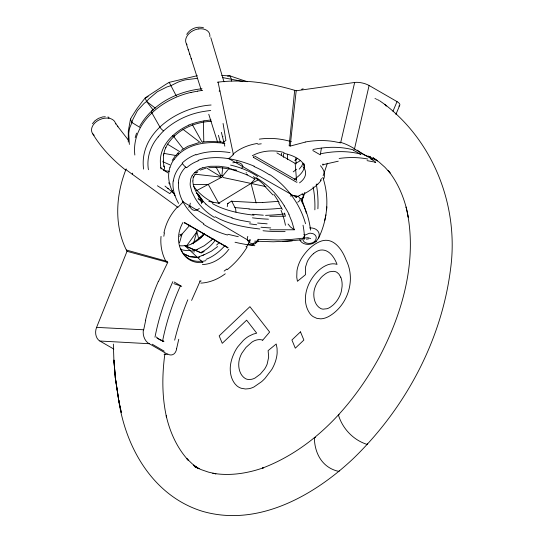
<?xml version="1.0" encoding="UTF-8"?>
<svg xmlns="http://www.w3.org/2000/svg" width="543" height="543" viewBox="0 0 543 543"><rect width="100%" height="100%" fill="white"/><g stroke="black" fill="none" stroke-linecap="round" stroke-linejoin="round"><path stroke-width="0.81" d="M258.203 239.768L256.16 242.049L253.479 243.305L253.038 244.778L252.156 244.873L253.201 244.588M201.148 199.668L201.114 198.534L201.473 198.799A3.448 0.502 55 0 1 202.885 201.1A3.462 1.968 -2.9 0 1 202.878 201.331L202.722 201.881M281.498 155.651L281.566 153.194M287.485 159.499L287.62 154.592M318.612 238.044C327.734 219.175 329.526 197.231 322.8 177.344M242.802 166.185C242.049 162.289 236.164 161.807 232.804 162.839M178.491 182.862C177.547 200.075 190.301 214.736 203.815 223.757M326.614 209.849L326.872 206.835M173.142 181.009C172.219 188.835 174.717 196.668 178.613 203.381M265.968 186.636L223.017 177.486L222.569 176.163L221.89 175.789L222.678 167.448M231.298 81.043L231.467 79.353L230.035 75.891L221.788 75.477M217.512 82.21C243.407 78.891 269.803 82.903 294.673 90.314L289.161 145.782L289.826 145.938M200.815 237.997L200.924 236.986A45.225 34.521 -80.4 0 0 203.951 234.101M290.193 146.019L296.186 90.776L354.667 82.448A10.46 3.591 13.1 0 1 369.111 85.489L397.028 101.602A10.46 3.591 13.1 0 1 398.84 106.156M231.318 201.263L227.605 203.611L227.266 206.618M249.977 240.929L250.031 239.667M164.909 353.629C162.045 374.663 161.828 396.254 166.497 417.051L166.206 415.795C169.973 432.235 177.099 448.172 188.638 460.647L186.744 458.557L192.29 463.878L198.297 468.514L193.274 465.195L198.996 468.677M168.941 171.574C167.787 179.061 169.844 186.711 173.353 193.315M163.823 236.28L164.386 232.974M321.388 148.158L320.289 154.843L312.802 150.526M249.95 239.707L249.617 241.133M324.748 220.431L325.922 214.858M176.577 348.755L178.762 339.273M145.714 320.207L143.691 329.784L96.6 327.375L127.021 251.321C113.806 225.949 115.734 194.883 126.186 168.893M369.097 85.489L354.47 149.013L372.708 159.533L373.211 158.339M354.667 82.448L340.617 142.884L333.952 141.553A176.787 114.763 -68.2 0 0 305.227 142.001M339.443 470.408L339.185 471.046A5.281 2.138 50.5 0 1 338.669 471.365C322.325 467.835 314.56 453.324 314.356 437.706A5.281 2.138 50.5 0 1 314.865 437.386L315.626 437.38M197.306 75.674L169.192 82.346A49.427 7.419 -31.5 0 0 165.805 84.369L147.886 96.077A55.013 8.26 -31.5 0 0 145.178 98.018A55.013 13.555 -47.2 0 0 142.911 100.794L136.748 109L131.901 116.541A49.427 12.177 -47.2 0 0 130.496 119.073L128.304 131.08L128.263 142.083M249.447 241.784L249.237 242.334M197.258 230.164L193.383 243.861M236.796 162.371L236.911 161.04M135.193 137.637L136.544 133.144M301.616 199.994C303.68 198.365 303.958 195.432 302.173 193.573M303.354 196.227C302.885 198.371 299.953 200.157 299.22 197.313C296.763 195.31 293.2 195.086 290.261 196.03M179.495 242.823L182.048 234.06L189.907 225.155M303.218 197.632L304.854 192.331M322.99 165.296L322.983 163.932M323.146 175.776L327.395 163.267M169.959 167.346L171.69 163.199A32.573 25.107 -18.3 0 1 173.516 160.205L174.174 159.221M132.261 174.235L132.668 173.129M303.143 163.138L301.575 166.233L299.2 169.199M190.301 203.17C188.462 207.053 192.561 211.858 196.647 210.032A6.122 4.541 -44.8 0 0 199.281 208.39M247.798 236.375C245.843 240.067 249.61 244.554 253.479 243.359M191.625 300.374L200.136 281.091L201.141 280.941M392.976 111.267L397.028 101.602M395.908 114.397L399.505 105.837M158.556 281.301L167.746 262.405L167.319 261.427L126.376 250.031M193.546 177.262L195.141 174.351M249.855 241.268L183.147 201.955L182.937 201.188M248.613 243.407L249.196 242.409M248.68 243.291L248.165 244.153M184.247 223.112L184.579 222.562L227.938 247.574L227.537 248.042M139.741 126.227C152.345 104.1 177.174 91.238 201.989 88.767M248.199 244.099L246.461 246.902L245.986 246.474M192.1 175.776L193.579 173.794A20.084 15.516 -17.7 0 1 194.883 172.443A19.948 15.408 -17.7 0 1 196.322 171.188L199.342 169.219M321.585 178.606L320.35 180.303M186.724 34.385C190.016 28.799 197.285 25.82 203.516 27.795M172.226 160.395L174.832 156.533L178.097 152.97M92.473 123.723L94.787 120.885L98.378 118.401L102.6 116.935L105.294 116.725M186.507 246.006L196.844 231.746L198.786 239.103M158.196 136.897C150.486 145.829 146.44 157.945 148.415 169.701M258.427 240.834L255.563 243.42M222.569 176.163L229.065 168.35M254.864 178.918L251.036 183.459L218.659 203.197L208.824 201.467M262.71 340.196L269.647 332.058L249.916 306.68L219.162 335.866L222.25 343.319L246.637 320.166L256.696 333.151L253.147 334.155L248.891 336.185A27.075 16.826 -60 0 0 243.278 340.475L237.827 346.753A25.935 16.12 -60 0 0 234.332 352.672L232.689 356.52A31.073 19.31 -60 0 0 231.406 360.566L231.074 361.916A28.229 17.539 -60 0 0 230.232 368.385C230.11 374.616 231.976 381.274 236.639 385.625A33.388 20.749 -60 0 0 241.35 388.293L245.497 388.992L249.061 388.673A27.483 17.077 -60 0 0 253.961 386.969L261.624 381.661A41.825 25.989 -60 0 0 265.018 378.376L271.751 369.539A26.566 16.507 -60 0 0 274.656 363.586A27.774 17.261 -60 0 0 275.905 359.914A26.451 16.439 -60 0 0 277.154 352.828L277.059 348.321L276.211 343.984L268.12 350.629L268.67 357.124L267.163 364.075A16.371 10.174 -60 0 1 264.59 369.057L260.294 374.141L255.047 378.023A17.878 11.111 -60 0 1 251.423 379.326L248.599 379.496A20.471 12.72 -60 0 1 245.375 378.593C239.918 375.294 238.146 368.073 238.872 362.072A18.041 11.213 -60 0 1 239.918 357.599A17.043 10.595 -60 0 1 241.845 353.215L245.979 347.439L251.742 342.253A17.851 11.091 -60 0 1 256.045 340.149A20.797 12.923 -60 0 1 262.724 340.176M172.783 190.26L169.816 193.627L157.416 185.76M188.903 125.134C174.167 131.65 159.452 145.3 160.368 162.683A80.88 57.191 -22.5 0 0 160.83 167.346L161.115 169.009M179.685 236.436L182.048 234.06L179.631 234.827M183.052 202.05L177.887 207.345L125.895 169.613M221.625 177.493C219.847 177.697 220.309 175.369 221.89 175.789M304.861 235.418C297.55 243.61 313.874 246.698 316.06 238.954C317.112 236.185 314.37 233.571 311.709 233.415C308.824 232.044 305.926 236.062 303.897 234.637M211.254 240.345L204.27 245.755L197.313 249.298M228.746 158.685L233.422 154.64L218.069 82.136M158.189 136.897A72.022 50.927 -22.5 0 1 163.619 130.856C175.036 120.342 189.609 113.48 204.955 111.267A83.303 58.902 -22.5 0 1 207.813 110.84L210.718 110.487M217.695 246.549L211.349 251.219L204.562 254.565M196.62 172.762L197.856 171.69M203.91 233.687A42.585 33.218 -68.6 0 1 200.964 236.829L191.903 243.705L193.043 243.183A33.727 26.308 -68.6 0 0 204.63 233.782M301.494 200.095L301.107 200.394M222.508 143.026L225.915 140.386L223.064 123.458M226.872 269.023L224.144 271.086M297.116 182.014L296.709 182.305L253.323 157.314A3.353 2.667 7.2 0 0 253.819 156.662M181.063 150.445L187.892 146.264L198.847 142.626M199.749 237.773L200.924 236.986M262.724 202.478A161.909 116.297 -23.7 0 1 256.181 202.573L231.359 201.236M255.23 243.624L253.425 244.479M299.302 195.629L298.772 195.908M299.383 195.582L301.989 194.197M196.546 190.661L221.164 177.493M297.462 196.58L298.351 196.125M253.323 157.314L253.852 157.056M297.727 202.261L299.668 200.754L300.184 198.982M296.363 197.129L297.238 196.688L296.369 196.586M257.857 180.113L251.036 183.459L256.16 203.014M148.178 96.552L145.178 98.018L146.61 101.48L153.296 110.141M197.408 257.355L189.969 256.696L183.561 253.751L189.969 256.696L197.523 257.301M200.279 170.088L205.851 168.194M190.03 206.754L188.407 207.073M202.145 255.529L203.021 255.156M202.023 255.583L199.546 256.54M196.804 249.502L193.043 250.873M179.76 245.721A30.062 23.173 -69.4 0 0 184.756 245.619L192.283 248.999A173.081 12.693 26.6 0 0 197.34 251.212L201.202 252.889L203.102 252.047A33.727 26.308 -68.6 0 0 204.161 251.497M203.53 254.952L204.433 254.613M198.453 256.92L199.301 256.629M196.043 154.931C206.876 150.934 218.748 150.839 230.042 152.583M290.342 146.053L305.214 142.117M198.052 160.361C216.609 154.341 236.809 159.085 254.328 166.226M301.575 89.283L303.157 88.787M192.059 251.171L192.921 250.914M202.749 167.821L208.349 166.572A29.546 21.564 -18.7 0 1 210.732 166.28L218.883 166.239L228.929 167.556M322.732 164.739L338.275 161.19M205.912 260.674L201.853 261.495L184.776 245.599L191.842 248.735A174.452 12.794 26.6 0 0 195.819 250.466L201.202 252.889M190.98 92.412C162.418 98.785 131.101 122.894 134.834 155.026M252.122 244.852L247.377 244.608M203.978 120.858L211.01 119.935M197.713 91.081L202.675 90.369M257.864 144.255L261.258 143.807M306.401 239.185L308.567 238.879M198.792 28.881L197.666 29.064A12.659 8.939 -22.6 0 0 186.52 37.012A12.652 8.946 -22.9 0 0 186.541 44.078M310.616 238.594L307.99 237.685L292.107 239.354L278.267 239.992L257.769 239.327M227.558 76.163L230.035 75.891L247.153 81.735M202.471 142.008L210.168 141.397L222.033 142.008M278.281 201.365L262.717 202.498M211.105 105.016C178.498 107.08 138.696 132.411 143.596 169.111M370.577 156.73C365.527 156.642 361.122 153.133 357.301 150.16M302.105 239.789L283.005 241.486M208.79 167.678L217.858 167.407L227.517 168.608M219.114 91.088L219.949 91.014M211.254 121.299C193.07 122.195 174.093 130.978 165.615 147.818L165.866 147.329L164.549 150.628L163.524 155.488L163.592 154.864L163.531 161.346M164.095 354.498L167.543 354.253L149.305 343.726L99.858 341.018L113.826 349.074M292.202 240.841L273.326 241.791L254.687 241.146M288.876 214.309L291.917 221.727L294.279 229.777L269.803 229.798M197.319 78.335L185.563 79.814A53.886 53.065 -79.5 0 0 177.398 82.421L170.624 85.808A48.721 47.696 29 0 0 166.891 86.975L157.294 91.76L148.992 98.765A54.225 53.085 29 0 0 146.61 101.48A54.225 47.703 39.1 0 0 144.031 103.475L137.42 110.623L132.987 119.155A48.721 42.863 39.1 0 0 131.929 122.535L129.879 127.517A53.886 37.481 35.2 0 0 128.745 133.748L129.363 144.431M284.498 213.08L285.442 216.223L269.769 216.304M193.138 184.491L208.247 184.403L218.659 203.197L219.793 203.279M249.149 208.851L234.956 207.575L231.651 201.046M267.142 223.831L257.633 223.037M252.556 214.302L263.321 215.204M227.605 203.611L228.209 203.679M259.927 229.003C244.513 227.293 228.8 224.354 215.116 216.711M164.095 170.685L169.104 171.255M194.93 174.181L220.472 177.072M222.447 77.547L241.594 81.226M254.015 215.191C239.673 213.514 225.08 210.691 212.354 203.571M196.24 193.233L197.272 193.444L199.179 197.801M224.877 143.433C208.851 141.146 190.505 142.999 178.233 154.646A4.208 1.419 46.5 0 1 178.817 152.875M339.185 414.737L338.764 414.709A5.281 1.412 42.7 0 0 338.391 414.893C342.45 428.542 353.296 440.068 367.082 444.405A5.281 1.412 42.7 0 0 367.455 444.215L367.482 443.393M367.061 160.633L373.503 161.855M250.513 222.141L240.155 220.254L231.909 218.123M199.634 281.002L200.136 281.091M163.85 153.37L176.265 155.59M238.329 236.707L227.89 234.277M231.942 169.586L234.847 170.359M198.066 198.86L200.367 200.177L201.507 202.6A6.801 5.131 -42.8 0 1 201.589 203.686M127.021 251.321L167.746 262.405M296.186 90.776L294.673 90.314M107.86 116.996L109.143 117.39M229.567 168.961L228.264 168.425M242.307 81.443L243.013 81.674M235.01 170.393L247.228 174.873L246.413 174.486L254.939 179.081M173.848 283.636L181.715 286.365L174.228 282.048M374.989 98.561L375.675 98.806M163.029 161.807L169.959 164.841M376.374 99.097L377.073 99.417M157.029 338.153L163.945 341.33A19.67 13.514 78.5 0 1 156.37 336.979M152.196 344.214L164.224 351.199M199.03 468.772L194.285 466.41L201.134 469.62L208.349 472.098L215.91 473.835L212.863 473.265C229.906 476.163 247.438 473.421 263.62 467.713L262.384 468.134C314.193 448.484 353.242 404.745 379.36 357.118C403.266 311.716 418.11 258.122 406.123 207.032L408.397 217.539L408.105 216.216M368.208 156.045L377.317 160.796M377.765 99.763L379.102 100.475M296.179 197.224L228.182 158.278M296.071 197.163L295.501 196.675M276.896 152.882L295.182 163.436L296.512 180.011M254.742 156.079L296.526 180.215M184.45 222.793L226.227 246.895A3.353 1.717 -1.1 0 0 227.917 247.54M294.279 229.777L290.295 226.831L288.061 224.008M379.727 100.835L384.783 104.392C434.224 142.354 458.923 207.216 450.609 268.629C441.649 340.583 405.288 408.139 353.479 458.407C314.125 495.603 257.735 527.538 202.159 511.214C153.513 496.051 125.928 448.47 118.713 400.395L115.306 377.528L113.908 360.036L115.421 378.6L118.924 401.562L115.306 377.528L115.421 378.6L113.928 361.047L113.338 344.079M256.181 177.737C267.787 184.484 277.303 194.475 284.301 205.872M139.863 127.367L131.929 122.535L130.496 119.073M167.264 144.058L180.249 151.959M206.788 168.126L220.377 176.4M168.554 182.869L170.156 183.982M377.392 160.735L373 157.735L379.163 162.133L384.872 167.21L390.105 172.952L388.102 170.516C397.014 181.552 402.899 194.74 406.429 208.417M269.878 174.67C286.894 186.249 300.069 203.795 305.519 223.723M160.463 167.624L167.828 172.857M146.61 101.48L155.366 108.179M182.977 129.309L200.489 142.707M197.285 193.118L198.996 195.283M230.626 168.601L232.852 169.701L235.798 170.047A2.24 0.543 79.5 0 1 235.587 170.55M125.589 170.047C112.734 159.859 101.113 147.845 92.69 133.707M165.018 186.086L174.819 194.061M264.102 185.55L272.986 194.985M205.865 204.073L202.641 200.835M224.972 245.68L226.132 246.807M384.783 104.392L386.243 106.129M201.724 201.507L200.231 199.681M202.573 200.761L198.134 195.113M201.691 199.763L202.831 201.114M128.345 140.067L117.471 126.085M201.426 199.457C197.021 194.218 193.26 187.919 192.779 180.955M173.366 136.123L183.14 148.782M163.558 165.934L164.217 166.864A4.215 2.912 -5.9 0 1 163.375 170.237M199.763 196.356L201.08 198.229A5.247 0.624 55.3 0 1 201.507 198.799M115.761 123.329L117.96 126.784M278.695 203.048L282.333 209.415M176.373 96.091L169.192 82.346M192.371 124.72L202.22 142.347M216.066 167.122L220.947 175.857M301.331 200.917C306.218 209.951 309.361 219.922 310.535 230.123M340.773 277.283L338.961 274.154L337.115 272.471A18.218 11.322 -60 0 0 333.673 271.324L329.696 271.765A17.688 10.989 -60 0 0 325.671 273.679L322.97 275.763A23.057 14.328 -60 0 0 320.927 277.758L317.54 282.17A16.371 10.174 -60 0 0 315.503 286.195L315.178 287.037A18.048 11.213 -60 0 0 314.39 289.629A17.559 10.908 -60 0 0 313.915 292.209C313.277 298.168 315.076 305.505 320.716 308.533A18.543 11.525 -60 0 0 323.133 309.15L327.015 308.729A15.862 9.855 -60 0 0 330.266 307.209L332.893 305.22A18.448 11.464 -60 0 0 339.531 296.376A17.939 11.145 -60 0 0 341.452 290.865L342.097 286.385A26.505 16.473 -60 0 0 340.787 277.269M303.931 164.617L304.623 166.986M180.785 248.626L181.186 249.57M302.01 199.838L305.879 211.336M186.656 44.845L188.34 49.881M188.116 49.216L189.812 54.348M189.602 53.703L191.319 58.929M217.512 141.92L208.77 114.261M191.116 58.305L201.385 90.484M210.806 37.643L223.974 81.817M220.397 142.47L218.408 135.295M221.395 132.343L224.843 146.176M306.021 211.919L306.306 213.087M164.217 166.864L163.606 163.979A77.561 54.979 -23 0 1 163.097 161.067M235.771 170.231L235.777 170.502A1.622 0.353 36.3 0 1 235.676 170.597M295.806 158.108L296.105 163.966M283.405 154.056L283.575 157.348M203.408 121.551L203.795 141.893M309.72 227.938A10.208 7.955 -17 0 1 318.585 232.16A10.208 7.955 -17 0 1 316.189 241.078A5.009 1.636 47.9 0 1 314.519 241.397M316.284 241.35A10.236 8.179 -15.1 0 1 299.709 239.741M316.25 184.029A192.738 136.49 -22.8 0 1 317.886 208.797M313.094 186.914A188.041 132.96 -22.5 0 1 314.859 209.842M234.976 207.263A4.296 1.167 84.2 0 1 235.954 212.075M284.79 213.888A172.287 121.829 -22.5 0 1 265.547 215.347M302.227 199.681A171.072 120.967 -22.5 0 1 302.397 201.867M281.349 208.186A165.819 117.987 -23 0 1 249.054 209.089M163.613 130.843A4.208 1.419 46.4 0 1 159.92 127.076L151.931 112.958A4.208 1.425 46.5 0 1 152.298 110.806M174.296 135.472A4.208 1.419 46.3 0 1 172.369 135.913M188.855 125.005A50.601 35.777 -22.5 0 1 203.978 120.933M190.98 92.5A82.658 58.624 -22.9 0 1 197.713 91.183M313.365 253.757A17.349 10.779 -60 0 1 320.099 250.133C328.8 248.68 334.407 257.362 337.06 264.387C332.601 262.921 327.775 264.298 323.879 266.633A27.231 16.921 -60 0 0 319.189 270.034C307.392 280.378 300.014 300.286 310.263 314.024A35.363 21.978 -60 0 0 313.236 316.671L316.766 318.334L320.587 318.836A26.363 16.378 -60 0 0 324.687 318.164A27.17 16.881 -60 0 0 328.949 316.365C347.975 305.417 356.093 279.672 346.054 259.921C342.409 250.051 333.836 237.101 321.544 240.983C313.006 243.929 306.32 250.805 301.582 258.298A23.675 14.709 -60 0 0 298.589 264.584A23.593 14.661 -60 0 0 296.946 270.991L296.749 277.235L297.428 281.301L305.526 274.663L305.41 267.387L307.29 261.617A14.837 9.217 -60 0 1 309.761 257.592L311.845 255.183A19.236 11.953 -60 0 1 313.372 253.764M320.458 165.71A51.151 23.525 2.3 0 1 323.771 178.844M259.303 139.144A51.151 34.888 6.1 0 1 291.415 141.743M312.985 149.501A177.941 111.607 -61.5 0 1 353.337 149.834M353.201 150.167A19.67 2.742 23.6 0 1 360.776 154.538M320.492 153.818A177.941 110.514 -60 0 1 360.932 154.151M304.29 167.054A32.689 14.43 -15.3 0 1 294.17 179.339M300.231 160.565A34.25 14.851 7.5 0 1 295.141 163.416M303.876 163.619A30.252 14.783 2.1 0 1 304.094 164.108M321.178 180.29A51.035 22.012 -13.4 0 1 317.764 184.172M317.798 184.125A51.293 20.77 -16.1 0 1 302.865 194.55M232.899 154.287A51.259 38.275 10.5 0 1 257.538 143.433M252.305 155.746A32.743 22.772 3.8 0 1 284.111 152.508M283.799 153.323A31.175 16.358 2.1 0 1 304.63 166.185M302.953 166.545A32.743 16.718 -0.4 0 1 299.505 182.876M304.501 166.199A4.208 3.543 -24.1 0 1 303.951 164.814M339.545 142.232A10.806 1.934 26.2 0 1 354.932 149.135M370.713 158.997A10.806 1.011 25.7 0 1 374.242 162.262M339.144 158.447A176.787 104.731 -54.2 0 1 367.801 159.031M296.526 169.199A31.318 11.708 -23.5 0 1 293.234 171.839M297.116 158.671A32.539 15.353 -14.7 0 1 294.781 160.572M222.399 136.368A53.357 18.041 46.5 0 1 222.963 136.619M225.27 273.794A51.151 38.865 -61.4 0 1 200.781 283.107M99.851 341.031A10.46 7.982 -80.4 0 1 96.586 327.368M166.301 262.072A51.151 45.055 -43.2 0 1 161.033 236.375M154.986 337.223A177.941 113.433 -59.5 0 1 172.83 281.654M162.466 341.635A177.941 110.439 -60 0 1 180.337 285.991M224.734 245.762A32.689 19.955 -46.9 0 1 206.048 259.344M201.887 261.102A30.252 23.403 -59.2 0 1 181.05 249.665M201.853 261.495A4.208 2.26 83.6 0 1 202.797 262.717M191.93 243.841A32.831 25.338 -73.8 0 1 185.041 245.864M215.266 240.135A34.25 26.716 -68.6 0 1 200.584 252.563M227.157 269.708A51.035 31.65 -49 0 0 233.185 264.448A51.293 29.763 -48.3 0 0 247.119 247.051M163.959 232.927A51.259 47.078 -34.9 0 1 177.466 206.971M181.328 250.723A32.743 28.562 -39.5 0 1 182.923 222.521M202.817 262.5A31.175 24.686 -56.4 0 1 181.443 250.69M228.942 249.149A32.743 25.127 -55.1 0 1 202.417 264.529M184.552 222.528A3.353 1.066 70.4 0 1 184.287 222.678M145.524 320.214A176.787 124.367 -57.1 0 1 158.38 281.254M149.291 343.8A10.806 7.826 76.2 0 1 143.454 329.649M176.645 348.796A10.806 7.174 74.7 0 1 167.59 353.968M174.67 340.162A176.787 97.631 -61.8 0 1 187.81 299.777M219.372 242.395A31.318 15.367 -44 0 1 216.596 245.076M203.116 255.196A13.446 4.975 -10 0 1 203.618 255M198.528 257.694A12.53 4.629 -1.1 0 1 199.451 257.396M213.046 238.445A32.539 20.641 -45.6 0 1 211.173 240.244M197.184 249.563A18.116 4.317 -14.5 0 1 197.679 249.373M193.688 252.04A17.831 3.971 -7.1 0 1 194.543 251.816M191.258 250.262A30.72 23.356 -48.4 0 1 181.681 249.705M167.706 188.272A53.357 17.967 46.5 0 1 168.276 188.523M174.289 159.269A34.895 27.143 -17.3 0 1 178.348 154.721M175.043 195.772A107.392 81.769 -38.8 0 1 173.665 193.125M168.975 171.574A37.874 28.969 -19.7 0 1 169.993 167.346M186.303 167.482A4.208 1.419 46.5 0 1 182.428 163.341M186.677 167.733A28.161 21.652 -16.5 0 1 198.249 160.843M178.355 182.869A29.376 23.464 -15.1 0 1 185.706 167.101M182.095 163.124A33.632 26.512 -16.2 0 1 195.88 154.545M173.373 180.995A34.691 26.614 -19.7 0 1 182.652 163.491M303.035 225.216A147.187 91.075 -46.2 0 1 304.562 239.287M253.961 166.525A117.01 70.97 -7.2 0 1 269.498 174.894M227.497 235.024A134.745 103.258 -41.1 0 1 203.421 224.239M254.83 245.707A203.177 147.017 -31.8 0 1 235.038 242.239M213.161 202.614A89.751 67.115 -29.6 0 1 193.627 186.29M268.446 219.189A182.441 119.806 -22.1 0 1 252.461 217.838M196.81 172.097A4.208 1.419 46.5 0 1 194.883 172.443M199.322 169.185A15.448 11.491 -19.2 0 1 202.743 167.78M230.578 165.092A95.174 64.909 -15.4 0 1 257.776 176.536M284.213 205.926A183.948 125.738 -28.7 0 1 289.005 214.241M281.009 210.236A160.857 107.127 -40.3 0 1 285.462 225.297M285.109 231.589A160.857 100.618 -20 0 1 263.022 230.741M273.903 194.448A182.217 123.926 -26.1 0 1 279.15 202.817M246.067 172.722A99.05 63.843 -12.2 0 1 246.692 173.02M253.337 176.645A99.05 63.843 -12.2 0 1 264.55 185.319M192.982 180.914A26.437 19.806 -23.9 0 1 193.396 176.713M232.16 217.675A99.579 75.097 -34.9 0 1 205.838 204.1M256.717 224.761A188.53 128.386 -24.5 0 1 249.549 223.791M270.74 227.931A185.475 116.813 -20 0 1 260.966 227.225M214.492 217.444A94.577 71.343 -35.7 0 1 194.964 197.93L191.896 191.849L190.281 185.699A29.58 22.059 -22.3 0 1 190.159 183.839L190.6 179.346A15.326 11.437 -21 0 1 192.141 175.789M108.491 118.143A12.604 8.892 -23.3 0 1 115.7 124.069M108.417 118.184A12.659 8.932 -22.5 0 0 91.523 129.811L91.557 130.659A12.672 8.953 -22.8 0 0 94.177 135.248M201.507 202.6A2.24 1.575 -1.5 0 0 202.485 201.969A1.622 0.719 57.7 0 0 202.722 201.887M202.471 201.894A2.688 1.269 72.8 0 1 201.901 201.46M198.894 195.1A8.885 0.441 55.3 0 1 199.715 196.24M201.881 201.643A5.423 3.075 87.4 0 1 201.772 201.548M200.095 200.197A7.412 4.215 88.8 0 1 198.772 198.439M187.07 44.784A12.604 8.824 -22.2 0 1 186.548 44.071M198.786 28.908A12.672 8.932 -22.4 0 1 205.478 29.695L206.326 30.103A12.652 8.946 -22.9 0 1 209.001 32.573A12.659 8.953 -22.9 0 1 209.856 36.625M236.449 170.088A6.801 3.998 -7.7 0 1 235.784 170.122M235.981 170.712A2.688 0.373 23.2 0 1 235.56 170.74M242.877 166.226A6.122 3.448 -7.7 0 1 241.818 168.011M231.345 169.375A7.412 0.387 12.8 0 1 229.689 169.022M300.476 331.861L291.91 339.986L295.304 348.178L303.87 340.054L300.476 331.861M121.055 411.384L118.713 400.395L121.313 412.592L121.055 411.384"/></g></svg>
